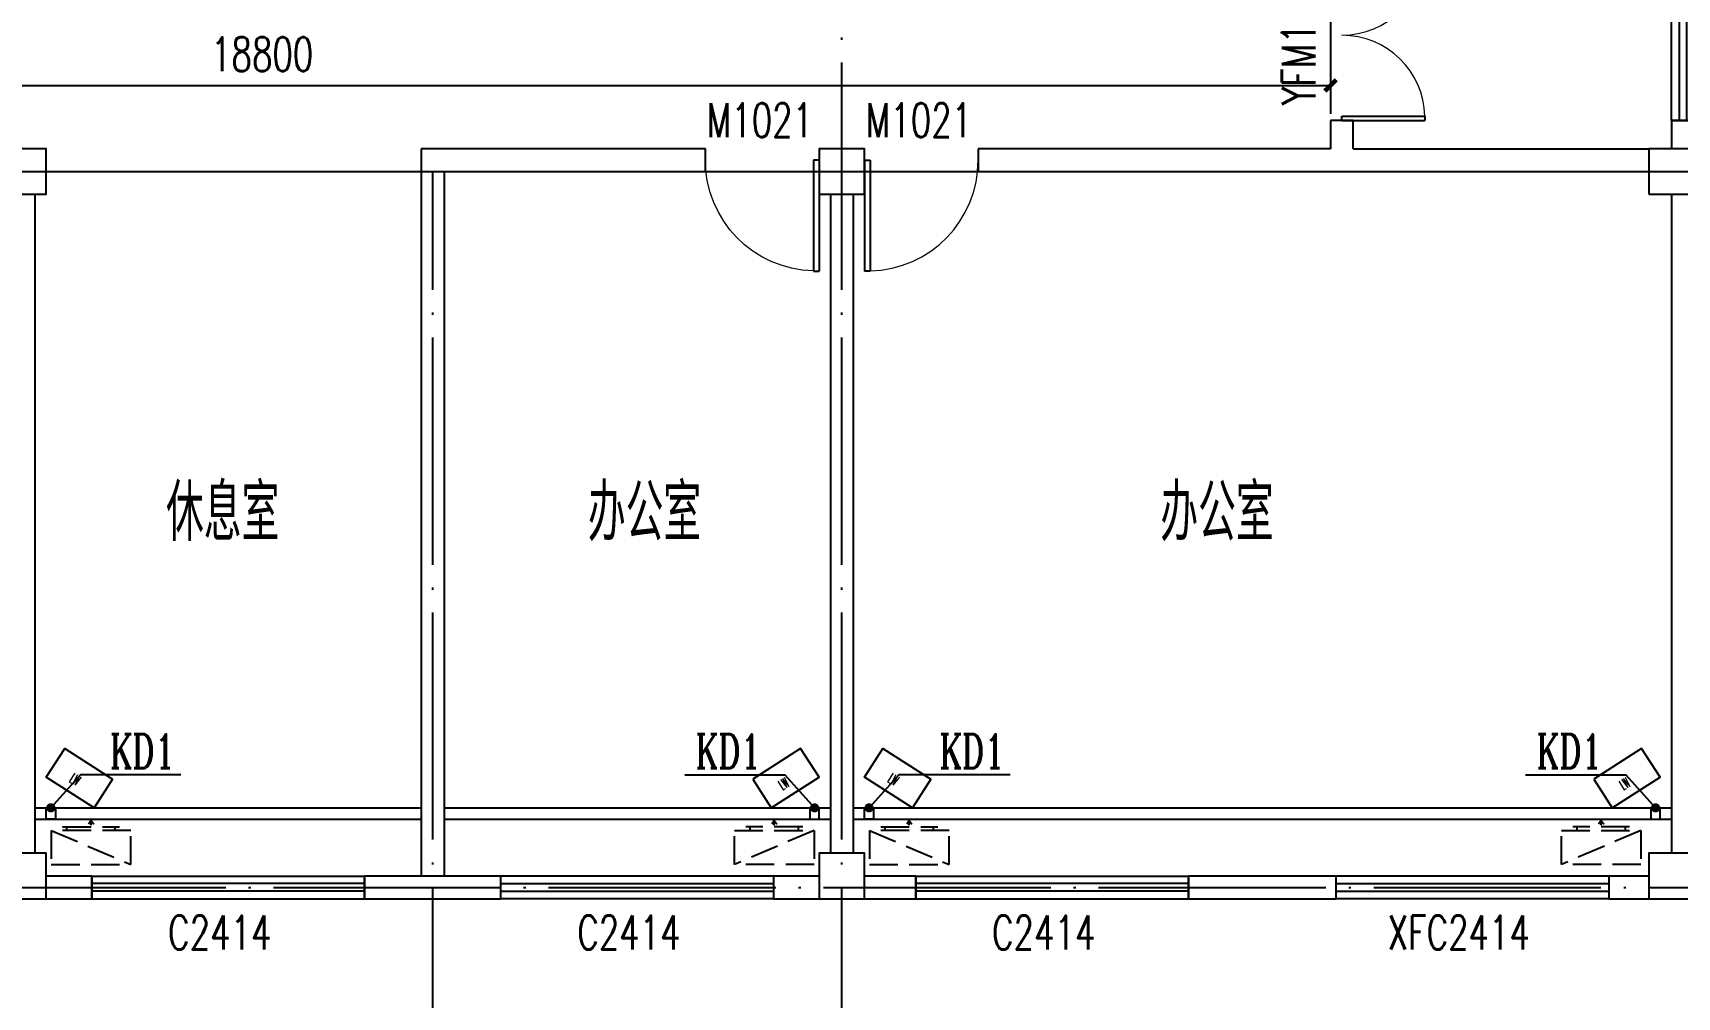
# Model space of a CAD drawing. Extents: x 5188914 to 7068445, y -542675 to 2032183.
# Drawn here: x 5219954 to 5234422, y -482328 to -473841 of the extents above; entities that cross this region are included whole.
import ezdxf

# ---------------------------------------------------------------- set-up
doc = ezdxf.new("R2010")
doc.units = 0
doc.header["$LTSCALE"] = 1000
doc.header["$MEASUREMENT"] = 0
doc.linetypes.add('DASH', pattern=[0.35, 0.25, -0.1])
doc.linetypes.add('DOTE', pattern=[2.42, 2, -0.2, 0.02, -0.2])
doc.layers.get('0').update_dxf_attribs({"linetype": 'CONTINUOUS'})
doc.layers.get('Defpoints').update_dxf_attribs({"linetype": 'CONTINUOUS'})
for name, color, linetype in [('COLUMN', 9, 'CONTINUOUS'), ('DIM_SYMB', 3, 'CONTINUOUS'), ('DOTE', 252, 'CONTINUOUS'), ('PUB_TEXT', 7, 'CONTINUOUS'), ('TH_DIM', 3, 'CONTINUOUS'), ('WALL', 251, 'CONTINUOUS'), ('WINDOW', 4, 'CONTINUOUS'), ('WINDOW_TEXT', 7, 'CONTINUOUS'), ('厨卫布置', 6, 'CONTINUOUS'), ('填充', 251, 'CONTINUOUS'), ('排水', 221, 'CONTINUOUS')]:
    doc.layers.add(name, color=color, linetype=linetype)
doc.styles.add('_TCH_DIM_T3', font='SIMPLEX', dxfattribs={"width": 0.705882, "bigfont": 'GBCBIG'})
doc.styles.add('_TCH_LABEL', font='COMPLEX', dxfattribs={"bigfont": 'GBCBIG'})
doc.styles.add('_TCH_WINDOW', font='SIMPLEX', dxfattribs={"height": 3.5, "bigfont": 'GBCBIG'})
doc.styles.add('DIM_FONT', font='SIMPLEX', dxfattribs={"width": 0.7, "bigfont": 'GBCBIG'})
doc.styles.add('schuco', font='sceie.shx', dxfattribs={"width": 0.7, "bigfont": 'sceic.shx'})
doc.dimstyles.new('_TCH_ARCH&&100', dxfattribs={"dimtxt": 297.5, "dimasz": 100, "dimexe": 250, "dimexo": 300, "dimgap": 126.25, "dimtad": 1, "dimdec": 0, "dimzin": 0, "dimdsep": 46, "dimtxsty": '_TCH_DIM_T3', "dimblk": 'ARCHTICK', "dimcen": 0.09, "dimclrt": 7, "dimazin": 2, "dimtfac": 1, "dimtdec": 0, "dimtix": 1, "dimtmove": 2, "dimatfit": 3, "dimfxl": 0, "dimtolj": 1, "dimtzin": 0, "dimarcsym": 0})

# ---------------------------------------------------------------- blocks, each defined once
blk = doc.blocks.new('A$C2E081725')
at = {"linetype": 'DASH'}
for p, q in [((700, 94), (0, 394)), ((600, 64), (100, 64)), ((138, 94), (138, 64)), ((350, 8), (327, 39)), ((350, 49), (350, 0)), ((350, 8), (373, 39)), ((563, 94), (563, 64))]:
    blk.add_line(p, q, dxfattribs=at)
blk.add_lwpolyline([(0, 394), (0, 94), (700, 94), (700, 394)], close=True, dxfattribs=at)
blk = doc.blocks.new('_ArchTick')
at = {"color": 0, "linetype": 'ByBlock', "const_width": 0.4}
blk.add_lwpolyline([(-0.5, -0.5), (0.5, 0.5)], dxfattribs=at)
blk = doc.blocks.new('*D168')
at = {"layer": 'Defpoints', "color": 0}
for p in [(5212572, -472987), (5231372, -472987), (5231372, -474303)]:
    blk.add_point(p, dxfattribs=at)
at = {"layer": 'TH_DIM', "color": 0, "lineweight": -2}
for p, q in [((5212572, -473287), (5212572, -474553)), ((5231372, -473287), (5231372, -474553)), ((5212572, -474303), (5231372, -474303))]:
    blk.add_line(p, q, dxfattribs=at)
at = {"layer": 'TH_DIM', "color": 0, "lineweight": -2, "xscale": 100, "yscale": 100, "zscale": 100, "rotation": 180}
blk.add_blockref('_ArchTick', (5212572, -474303), dxfattribs=at)
at = {"layer": 'TH_DIM', "color": 0, "lineweight": -2, "xscale": 100, "yscale": 100, "zscale": 100}
blk.add_blockref('_ArchTick', (5231372, -474303), dxfattribs=at)
at = {"layer": 'TH_DIM', "color": 7, "insert": (5221972, -474028), "char_height": 297.5, "attachment_point": 5, "style": '_TCH_DIM_T3'}
blk.add_mtext('\\A1;18800', dxfattribs=at)
blk = doc.blocks.new('_FZHK')
blk.add_lwpolyline([(-0.5, -0.5), (0.5, -0.5), (0.5, 0.5), (-0.5, 0.5)], close=True)
blk = doc.blocks.new('$TCHSYS$WIN2D')
for p, q in [((-0.5, 0.5), (0.5, 0.5)), ((-0.5, 0.5), (-0.5, -0.5)), ((0.5, 0.5), (0.5, -0.5)), ((0.5, 0.1667), (-0.5, 0.1667)), ((0.5, -0.1667), (-0.5, -0.1667)), ((-0.5, -0.5), (0.5, -0.5))]:
    blk.add_line(p, q)
blk = doc.blocks.new('$WINLIB2D$00000001')
at = {"color": 0}
for points in [[(-0.5, 0.5), (-0.5, -0.5)], [(-0.5, 0.5), (0.5, 0.5)], [(0.5, -0.5), (0.5, 0.5)], [(0.5, 0.1667), (-0.5, 0.1667)], [(0.5, -0.1667), (-0.5, -0.1667)], [(-0.5, -0.5), (0.5, -0.5)]]:
    blk.add_lwpolyline(points, dxfattribs=at)
blk = doc.blocks.new('$DorLib2D$00000002')
for p, q in [((-0.5, 0), (-0.5, 0.4875)), ((-0.475, 0.4875), (-0.5, 0.4875)), ((-0.475, 0), (-0.475, 0.4875)), ((0.475, 0), (0.475, 0.4875)), ((0.475, 0.4875), (0.5, 0.4875)), ((0.5, 0), (0.5, 0.4875)), ((-0.5, 0), (-0.475, 0)), ((0.5, 0), (0.475, 0))]:
    blk.add_line(p, q)
at = {"lineweight": 13}
for centre, start, end in [((-0.4875, 0), 0, 88.53072), ((0.4875, 0), 91.46928, 180)]:
    blk.add_arc(centre, 0.4875, start, end, dxfattribs=at)
blk = doc.blocks.new('$DorLib2D$00000001')
for p, q in [((0.45, 0.975), (0.5, 0.975)), ((0.45, 0), (0.45, 0.975)), ((0.5, 0), (0.5, 0.975)), ((0.5, 0), (0.45, 0))]:
    blk.add_line(p, q)
at = {"lineweight": 13}
blk.add_arc((0.475, 0), 0.975, 91.4693, 180, dxfattribs=at)

msp = doc.modelspace()

# ---------------------------------------------------------------- linework, layer by layer
at = {"linetype": 'ByBlock'}
for p, q in [((5219972.1, -480661.6), (5223372.1, -480661.6)), ((5223572.1, -480661.6), (5226972.1, -480661.6)), ((5227172.1, -480661.6), (5230672.1, -480661.6)), ((5230672.1, -480661.6), (5234372.1, -480661.6))]:
    msp.add_line(p, q, dxfattribs=at)
at = {"layer": 'DIM_SYMB'}
for points in [[(5221254.8, -480371.7), (5220373.7, -480371.7), (5220112.1, -480661.6)], [(5225689.5, -480371.7), (5226570.6, -480371.7), (5226832.1, -480661.6)], [(5228554.8, -480371.7), (5227573.7, -480371.7), (5227312.1, -480661.6)], [(5233089.5, -480371.7), (5233970.6, -480371.7), (5234232.1, -480661.6)]]:
    msp.add_lwpolyline(points, dxfattribs=at)
at = {"layer": 'DIM_SYMB', "const_width": 40}
for points in [[(5220125.5, -480646.8, 1), (5220098.7, -480676.5, 1)], [(5226818.7, -480646.8, 1), (5226845.5, -480676.5, 1)], [(5227325.5, -480646.8, 1), (5227298.7, -480676.5, 1)], [(5234218.7, -480646.8, 1), (5234245.5, -480676.5, 1)]]:
    msp.add_lwpolyline(points, format="xyb", close=True, dxfattribs=at)
at = {"layer": 'DOTE', "linetype": 'DOTE'}
for p, q in [((5227072.1, -483361.6), (5227072.1, -463861.6)), ((5209972.1, -475061.6), (5236972.1, -475061.6)), ((5211572.1, -475061.6), (5235372.1, -475061.6)), ((5223472.1, -483361.6), (5223472.1, -475061.6)), ((5209972.1, -481361.6), (5236972.1, -481361.6))]:
    msp.add_line(p, q, dxfattribs=at)
at = {"layer": 'WALL', "linetype": 'ByBlock'}
for p, q in [((5231572.1, -474611.6), (5231372.1, -474611.6)), ((5231372.1, -474611.6), (5231372.1, -474861.6)), ((5231572.1, -474861.6), (5231572.1, -474611.6)), ((5234572.1, -474611.6), (5234372.1, -474611.6)), ((5234372.1, -474611.6), (5234372.1, -474861.6)), ((5223372.1, -474861.6), (5223372.1, -481261.6)), ((5225872.1, -474861.6), (5223372.1, -474861.6)), ((5225872.1, -475061.6), (5225872.1, -474861.6)), ((5231372.1, -474861.6), (5228272.1, -474861.6)), ((5228272.1, -474861.6), (5228272.1, -475061.6)), ((5231572.1, -474861.6), (5234172.1, -474861.6)), ((5223572.1, -475061.6), (5223572.1, -481261.6)), ((5223572.1, -475061.6), (5225872.1, -475061.6)), ((5228272.1, -475061.6), (5231472.1, -475061.6)), ((5231472.1, -475061.6), (5234172.1, -475061.6)), ((5219972.1, -475261.6), (5219972.1, -481061.6)), ((5226972.1, -475261.6), (5226972.1, -481061.6)), ((5227172.1, -475261.6), (5227172.1, -481061.6)), ((5234372.1, -475261.6), (5234372.1, -481061.6)), ((5220472.1, -481261.6), (5220072.1, -481261.6)), ((5220472.1, -481461.6), (5220472.1, -481261.6)), ((5223472.1, -481261.6), (5222872.1, -481261.6)), ((5222872.1, -481261.6), (5222872.1, -481461.6)), ((5223572.1, -481261.6), (5223372.1, -481261.6)), ((5224072.1, -481261.6), (5223472.1, -481261.6)), ((5224072.1, -481461.6), (5224072.1, -481261.6)), ((5226872.1, -481261.6), (5226472.1, -481261.6)), ((5226472.1, -481261.6), (5226472.1, -481461.6)), ((5227722.1, -481261.6), (5227272.1, -481261.6)), ((5227722.1, -481461.6), (5227722.1, -481261.6)), ((5230772.1, -481261.6), (5230122.1, -481261.6)), ((5230122.1, -481261.6), (5230122.1, -481461.6)), ((5231422.1, -481261.6), (5230772.1, -481261.6)), ((5231422.1, -481461.6), (5231422.1, -481261.6)), ((5234172.1, -481261.6), (5233822.1, -481261.6)), ((5233822.1, -481261.6), (5233822.1, -481461.6)), ((5220072.1, -481461.6), (5220472.1, -481461.6)), ((5222872.1, -481461.6), (5223472.1, -481461.6)), ((5223472.1, -481461.6), (5224072.1, -481461.6)), ((5226472.1, -481461.6), (5226872.1, -481461.6)), ((5227272.1, -481461.6), (5227722.1, -481461.6)), ((5230122.1, -481461.6), (5230772.1, -481461.6)), ((5230772.1, -481461.6), (5231422.1, -481461.6)), ((5233822.1, -481461.6), (5234172.1, -481461.6))]:
    msp.add_line(p, q, dxfattribs=at)
at = {"layer": '厨卫布置'}
for points in [[(5220654.9, -480409.2), (5220492.8, -480661.6), (5220072.1, -480391.4), (5220234.3, -480139)], [(5226289.3, -480409.2), (5226451.4, -480661.6), (5226872.1, -480391.4), (5226710, -480139)], [(5227854.9, -480409.2), (5227692.8, -480661.6), (5227272.1, -480391.4), (5227434.3, -480139)], [(5233689.3, -480409.2), (5233851.4, -480661.6), (5234272.1, -480391.4), (5234110, -480139)]]:
    msp.add_lwpolyline(points, close=True, dxfattribs=at)
at = {"layer": '填充', "linetype": 'DASH', "ltscale": 500}
for p, q in [((5219972.1, -480761.6), (5223372.1, -480761.6)), ((5223572.1, -480761.6), (5226972.1, -480761.6)), ((5227172.1, -480761.6), (5230672.1, -480761.6)), ((5230672.1, -480761.6), (5234372.1, -480761.6))]:
    msp.add_line(p, q, dxfattribs=at)
at = {"layer": '排水'}
for points in [[(5220152.1, -480761.6), (5220072.1, -480761.6), (5220072.1, -480661.6), (5220152.1, -480661.6)], [(5226792.1, -480761.6), (5226872.1, -480761.6), (5226872.1, -480661.6), (5226792.1, -480661.6)], [(5227352.1, -480761.6), (5227272.1, -480761.6), (5227272.1, -480661.6), (5227352.1, -480661.6)], [(5234192.1, -480761.6), (5234272.1, -480761.6), (5234272.1, -480661.6), (5234192.1, -480661.6)]]:
    msp.add_lwpolyline(points, close=True, dxfattribs=at)

# ---------------------------------------------------------------- block references
at = {"layer": 'COLUMN', "linetype": 'ByBlock', "xscale": 400, "yscale": 400, "zscale": 400}
for p in [(5219872.1, -475061.6), (5227072.1, -475061.6), (5234372.1, -475061.6), (5219872.1, -481261.6), (5227072.1, -481261.6), (5234372.1, -481261.6)]:
    msp.add_blockref('_FZHK', p, dxfattribs=at)
at = {"layer": 'WINDOW', "color": 0}
ref = msp.add_blockref('$DorLib2D$00000002', (5231472.1, -473861.6), dxfattribs=dict(at, xscale=-1500, yscale=-1500, zscale=-1500, rotation=90.00000000771509))
ref.add_attrib('A', 'YFM1521', (5231241, -474476.6), dxfattribs={"layer": 'WINDOW_TEXT', "color": 0, "height": 297.5, "rotation": 90, "style": '_TCH_WINDOW', "width": 0.705882})
at = {"layer": 'WINDOW', "linetype": 'ByBlock'}
ref = msp.add_blockref('$TCHSYS$WIN2D', (5234472.1, -473861.6), dxfattribs=dict(at, xscale=-1500, yscale=-199.9999982714653, zscale=-1500, rotation=269.9999998714003))
ref.add_attrib('A', 'C1514', (5234973.6, -474366.1), dxfattribs={"layer": 'WINDOW_TEXT', "linetype": 'ByBlock', "height": 297.5, "rotation": 90, "style": '_TCH_WINDOW', "width": 0.705882})
ref = msp.add_blockref('$DorLib2D$00000001', (5226372.1, -474961.6), dxfattribs=dict(at, xscale=1000, yscale=-1000, zscale=1000, rotation=359.9999999773698))
ref.add_attrib('A', 'M1021', (5225883.4, -474757.7), dxfattribs={"layer": 'WINDOW_TEXT', "linetype": 'ByBlock', "height": 297.5, "style": '_TCH_WINDOW', "width": 0.705882})
ref = msp.add_blockref('$DorLib2D$00000001', (5227772.1, -474961.6), dxfattribs=dict(at, xscale=-1000, yscale=-1000, zscale=-1000, rotation=1.42194545476079e-09))
ref.add_attrib('A', 'M1021', (5227283.4, -474757.7), dxfattribs={"layer": 'WINDOW_TEXT', "linetype": 'ByBlock', "height": 297.5, "rotation": 0, "style": '_TCH_WINDOW', "width": 0.705882})
ref = msp.add_blockref('$WINLIB2D$00000001', (5221672.1, -481361.6), dxfattribs=dict(at, xscale=-2400, yscale=-199.9999949552584, zscale=-2400, rotation=180.0000000001871))
ref.add_attrib('A', 'C2414', (5221144.6, -481907.7), dxfattribs={"layer": 'WINDOW_TEXT', "linetype": 'ByBlock', "height": 297.5, "style": '_TCH_WINDOW', "width": 0.705882})
ref = msp.add_blockref('$WINLIB2D$00000001', (5225272.1, -481361.6), dxfattribs=dict(at, xscale=2400, yscale=-200.0000048198272, zscale=2400, rotation=180.0000000469612))
ref.add_attrib('A', 'C2414', (5224744.6, -481907.7), dxfattribs={"layer": 'WINDOW_TEXT', "linetype": 'ByBlock', "height": 297.5, "rotation": 0, "style": '_TCH_WINDOW', "width": 0.705882})
ref = msp.add_blockref('$WINLIB2D$00000001', (5228922.1, -481361.6), dxfattribs=dict(at, xscale=-2400, yscale=-200.0000048198272, zscale=-2400, rotation=180.0000000469611))
ref.add_attrib('A', 'C2414', (5228394.6, -481907.7), dxfattribs={"layer": 'WINDOW_TEXT', "linetype": 'ByBlock', "height": 297.5, "rotation": 0, "style": '_TCH_WINDOW', "width": 0.705882})
ref = msp.add_blockref('$WINLIB2D$00000001', (5232622.1, -481361.6), dxfattribs=dict(at, xscale=2400, yscale=-200.0000067215879, zscale=2400, rotation=180.0000000596849))
ref.add_attrib('A', 'XFC2414', (5231876.1, -481907.7), dxfattribs={"layer": 'WINDOW_TEXT', "linetype": 'ByBlock', "height": 297.5, "rotation": 0, "style": '_TCH_WINDOW', "width": 0.705882})
at = {"layer": '厨卫布置', "rotation": 180}
for p in [(5220816.1, -480766.1), (5228016.1, -480766.1)]:
    msp.add_blockref('A$C2E081725', p, dxfattribs=at)
at = {"layer": '厨卫布置', "xscale": -1, "rotation": 180}
for p in [(5226128.2, -480766.1), (5233404, -480766.1)]:
    msp.add_blockref('A$C2E081725', p, dxfattribs=at)

# ---------------------------------------------------------------- texts
at = {"style": 'schuco', "width": 0.7}
for s, p in [('休息室', (5221125.7, -478313.3)), ('办公室', (5224837.4, -478313.3)), ('办公室', (5229874.4, -478313.3))]:
    msp.add_text(s, height=500, dxfattribs=at).set_placement(p)
at = {"layer": 'PUB_TEXT', "style": '_TCH_LABEL', "width": 0.705882}
for p in [(5220629.5, -480311.7), (5225784.8, -480311.7), (5227929.5, -480311.7), (5233184.8, -480311.7)]:
    msp.add_text('KD1', height=297.5, dxfattribs=at).set_placement(p)
at = {"layer": '厨卫布置', "style": 'DIM_FONT', "width": 0.494118}
for rotation, p in [(327.28331, (5220268.2, -480427.2)), (32.71669, (5226551, -480507.5)), (327.28331, (5227468.2, -480427.2)), (32.71669, (5233951, -480507.5))]:
    msp.add_text('LW', height=89.65, rotation=rotation, dxfattribs=at).set_placement(p)

# ---------------------------------------------------------------- dimensions: what is measured, and where the dimension line sits
at = {"layer": 'TH_DIM', "color": 0}
dim = msp.add_aligned_dim(p1=(5212572.1, -472986.6), p2=(5231372.1, -472986.6), distance=-1315.9, dimstyle='_TCH_ARCH&&100', dxfattribs=at)
dim.commit()
dim.dimension.update_dxf_attribs({"geometry": '*D168', "text_midpoint": (5221972.1, -474027.5)})

doc.saveas('drawing.dxf')
